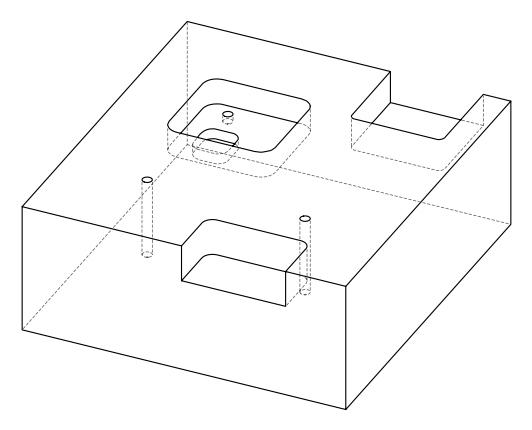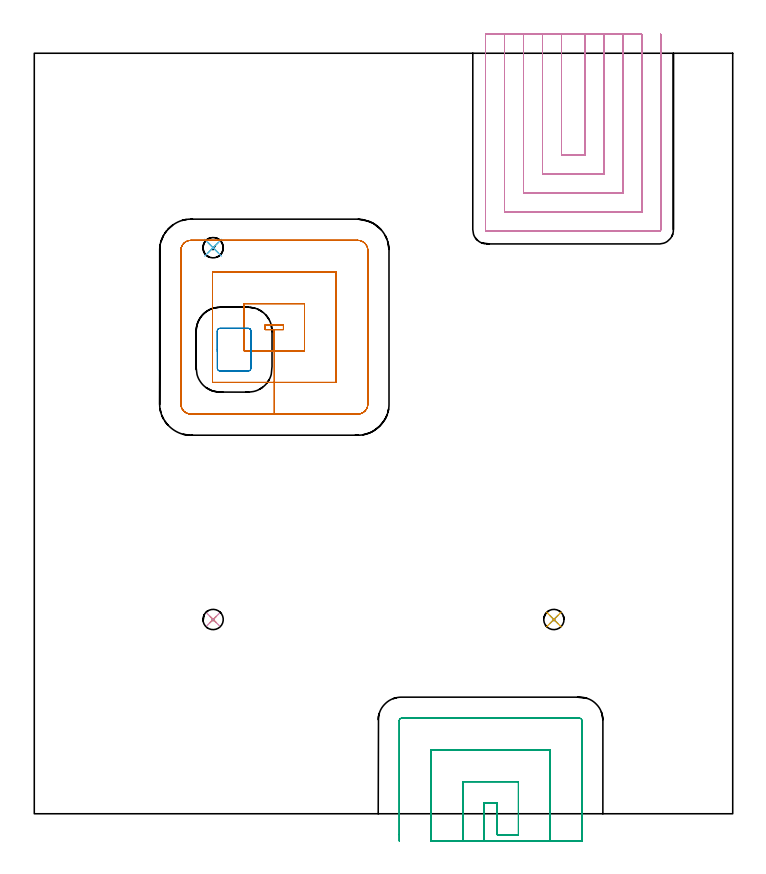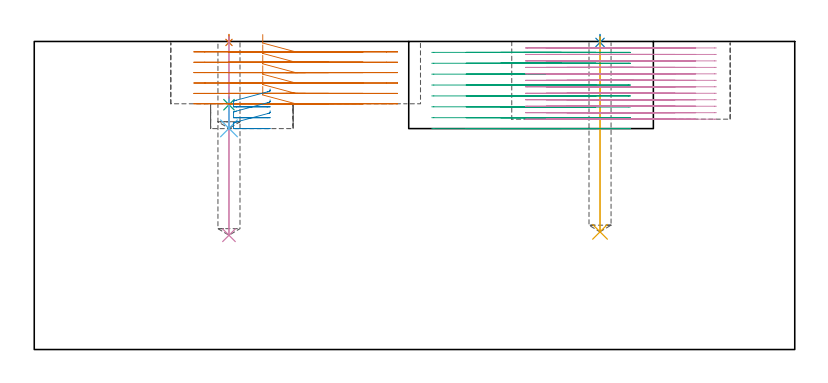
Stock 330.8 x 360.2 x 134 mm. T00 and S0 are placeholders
(PLAN: 10 operations, 3 tool changes, 56.3 min)
(1 SPOT_DRILL | STEP1POCKET | NXT0321_9005460120000 | 0.03 min | 1 mm3)
(2 SPOT_DRILL_1 | STEP1POCKET_1 | NXT0321_9005460120000 | 0.03 min | 1 mm3)
(3 SPOT_DRILL_2 | STEP1POCKET_2 | NXT0321_9005460120000 | 0.03 min | 2947 mm3)
(4 DRILL_BLIND_HOLE_INTO_CENTER | STEP1POCKET | UGT0301_491 | 0.35 min | 5937 mm3)
(5 DRILL_BLIND_HOLE_INTO_CENTER_1 | STEP1POCKET_1 | UGT0301_491 | 0.34 min | 5829 mm3)
(6 DRILL_BLIND_HOLE_INTO_CENTER_2 | STEP1POCKET_2 | UGT0301_491 | 0.06 min | 684 mm3)
(7 MILL_RECTANGULAR_POCKET | POCKET_RECTANGULAR_STRAIGHT | UGT0201_094 | Follow Part, ap 5, ae 75% | 9.6 min | 293021 mm3)
(8 MILL_RECTANGULAR_POCKET_1 | POCKET_RECTANGULAR_STRAIGHT_1 | UGT0201_094 | Follow Part, ap 5, ae 75% | 0.8 min | 14397 mm3)
(9 MILL_SLOT | SLOT_PARTIAL_RECTANGULAR | UGT0201_094 | Follow Part, ap 5, ae 75% | 11.52 min | 220702 mm3)
(10 MILL_SLOT_1 | SLOT_PARTIAL_RECTANGULAR_1 | NXT0201_011 | Follow Part, ap 3, ae 75% | 33.5 min | 289370 mm3)
(TOOL NXT0321_9005460120000 | NC Spot Drill, 142deg, 12mm, Carbide, Uncoated | D12 PA142 FL30 Z2)
(TOOL UGT0301_491 | Carbide Drill 9.6 mm | D9.6 PA118 FL87 Z2)
(TOOL UGT0201_094 | End mill 20 mm | D20 FL38 Z4)
(TOOL NXT0201_011 | ENDMILL 12mm [2P460-1200-NA 1630] | D12 FL38 Z6)
(OP 1 SPOT_DRILL)
G17 G21 G94 G90
T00 M6
G54
G17 G0 G90 X84.7 Y92. S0 M3
G43 Z144. H0
G94 G81 G98 Z133.587 F250. R137.
G80
M5
M2
(OP 2 SPOT_DRILL_1)
G17 G21 G94 G90
T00 M6
G54
G17 G0 G90 X246.1 Y92. S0 M3
G43 Z144. H0
G94 G81 G98 Z133.587 F250. R137.
G80
M5
M2
(OP 3 SPOT_DRILL_2)
G17 G21 G94 G90
T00 M6
G54
G17 G0 G90 X84.7 Y268.1 S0 M3
G43 Z144. H0
G94 G81 G98 Z106.487 F250. R109.9
G80
M5
M2
(OP 4 DRILL_BLIND_HOLE_INTO_CENTER)
G17 G21 G94 G90
T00 M6
G54
G17 G0 G90 X84.7 Y92. S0 M3
G43 Z144. H0
G94 G81 G98 Z49.7 F250. R136.
G80
M5
M2
(OP 5 DRILL_BLIND_HOLE_INTO_CENTER_1)
G17 G21 G94 G90
T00 M6
G54
G17 G0 G90 X246.1 Y92. S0 M3
G43 Z144. H0
G94 G81 G98 Z51.2 F250. R136.
G80
M5
M2
(OP 6 DRILL_BLIND_HOLE_INTO_CENTER_2)
G17 G21 G94 G90
T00 M6
G54
G17 G0 G90 X84.7 Y268.1 S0 M3
G43 Z144. H0
G94 G81 G98 Z96.2 F250. R108.9
G80
M5
M2
(OP 7 MILL_RECTANGULAR_POCKET)
G17 G21 G94 G90
T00 M6
G54
G17 G0 G90 X99.4 Y233.053 S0 M3
G43 Z144. H0
Z137.
G94 G1 Y219.3 Z133.315 F250.
X113.7 Z129.483
Y229.3
X118. F500.
Y231.6
X109.4
Y229.3
X113.7
Y219.3
X128.
Y241.6
X99.4
Y219.3
X113.7
Y204.3
X143.
Y256.6
X84.4
Y204.3
X113.7
Y189.3
X153.2
G3 X158. Y194.1 R4.8
G1 Y266.8
G3 X153.2 Y271.6 R4.8
G1 X74.2
G3 X69.4 Y266.8 R4.8
G1 Y194.1
G3 X74.2 Y189.3 R4.8
G1 X113.7
X114.7
G0 X99.4 Y233.053 Z132.483
G1 Y219.3 Z128.798 F250.
X113.7 Z124.967
Y229.3
X118. F500.
Y231.6
X109.4
Y229.3
X113.7
Y219.3
X128.
Y241.6
X99.4
Y219.3
X113.7
Y204.3
X143.
Y256.6
X84.4
Y204.3
X113.7
Y189.3
X153.2
G3 X158. Y194.1 R4.8
G1 Y266.8
G3 X153.2 Y271.6 R4.8
G1 X74.2
G3 X69.4 Y266.8 R4.8
G1 Y194.1
G3 X74.2 Y189.3 R4.8
G1 X113.7
X114.7
G0 X99.4 Y233.053 Z127.967
G1 Y219.3 Z124.282 F250.
X113.7 Z120.45
Y229.3
X118. F500.
Y231.6
X109.4
Y229.3
X113.7
Y219.3
X128.
Y241.6
X99.4
Y219.3
X113.7
Y204.3
X143.
Y256.6
X84.4
Y204.3
X113.7
Y189.3
X153.2
G3 X158. Y194.1 R4.8
G1 Y266.8
G3 X153.2 Y271.6 R4.8
G1 X74.2
G3 X69.4 Y266.8 R4.8
G1 Y194.1
G3 X74.2 Y189.3 R4.8
G1 X113.7
X114.7
G0 X99.4 Y233.053 Z123.45
G1 Y219.3 Z119.765 F250.
X113.7 Z115.933
Y229.3
X118. F500.
Y231.6
X109.4
Y229.3
X113.7
Y219.3
X128.
Y241.6
X99.4
Y219.3
X113.7
Y204.3
X143.
Y256.6
X84.4
Y204.3
X113.7
Y189.3
X153.2
G3 X158. Y194.1 R4.8
G1 Y266.8
G3 X153.2 Y271.6 R4.8
G1 X74.2
G3 X69.4 Y266.8 R4.8
G1 Y194.1
G3 X74.2 Y189.3 R4.8
G1 X113.7
X114.7
G0 X99.4 Y233.053 Z118.933
G1 Y219.3 Z115.248 F250.
X113.7 Z111.417
Y229.3
X118. F500.
Y231.6
X109.4
Y229.3
X113.7
Y219.3
X128.
Y241.6
X99.4
Y219.3
X113.7
Y204.3
X143.
Y256.6
X84.4
Y204.3
X113.7
Y189.3
X153.2
G3 X158. Y194.1 R4.8
G1 Y266.8
G3 X153.2 Y271.6 R4.8
G1 X74.2
G3 X69.4 Y266.8 R4.8
G1 Y194.1
G3 X74.2 Y189.3 R4.8
G1 X113.7
X114.7
G0 X99.4 Y233.053 Z114.417
G1 Y219.3 Z110.732 F250.
X113.7 Z106.9
Y229.3
X118. F500.
Y231.6
X109.4
Y229.3
X113.7
Y219.3
X128.
Y241.6
X99.4
Y219.3
X113.7
Y204.3
X143.
Y256.6
X84.4
Y204.3
X113.7
Y189.3
X153.2
G3 X158. Y194.1 R4.8
G1 Y266.8
G3 X153.2 Y271.6 R4.8
G1 X74.2
G3 X69.4 Y266.8 R4.8
G1 Y194.1
G3 X74.2 Y189.3 R4.8
G1 X113.7
X114.7
G0 Z144.
M5
M2
(OP 8 MILL_RECTANGULAR_POCKET_1)
G17 G21 G94 G90
T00 M6
G54
G17 G0 G90 X102.6 Y225.914 S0 M3
G43 Z144. H0
Z113.312
G94 G1 Y228.6 Z112.593 F250.
Y228.714 Z112.562
X102.539 Y229.011 Z112.481
X102.411 Y229.285 Z112.4
X102.223 Y229.523 Z112.319
X101.985 Y229.711 Z112.238
X101.711 Y229.839 Z112.156
X101.414 Y229.9 Z112.075
X87.886 Z108.45
X87.589 Y229.839 Z108.369
X87.315 Y229.711 Z108.288
X87.077 Y229.523 Z108.207
X86.889 Y229.285 Z108.126
X86.761 Y229.011 Z108.045
X86.7 Y228.714 Z107.964
Y228.6 Z107.933
Y219.8 Z105.575
Y211. F500.
G3 X88. Y209.7 R1.3
G1 X101.3
G3 X102.6 Y211. R1.3
G1 Y228.6
G3 X101.3 Y229.9 R1.3
G1 X88.
G3 X86.7 Y228.6 R1.3
G1 Y219.8
Y218.8
G0 X102.6 Y225.914 Z108.575
G1 Y228.6 Z107.855 F250.
Y228.714 Z107.825
X102.539 Y229.011 Z107.744
X102.411 Y229.285 Z107.662
X102.223 Y229.523 Z107.581
X101.985 Y229.711 Z107.5
X101.711 Y229.839 Z107.419
X101.414 Y229.9 Z107.338
X87.886 Z103.713
X87.589 Y229.839 Z103.632
X87.315 Y229.711 Z103.551
X87.077 Y229.523 Z103.469
X86.889 Y229.285 Z103.388
X86.761 Y229.011 Z103.307
X86.7 Y228.714 Z103.226
Y228.6 Z103.195
Y219.8 Z100.837
Y211. F500.
G3 X88. Y209.7 R1.3
G1 X101.3
G3 X102.6 Y211. R1.3
G1 Y228.6
G3 X101.3 Y229.9 R1.3
G1 X88.
G3 X86.7 Y228.6 R1.3
G1 Y219.8
Y218.8
G0 X102.6 Y225.914 Z103.837
G1 Y228.6 Z103.118 F250.
Y228.714 Z103.087
X102.539 Y229.011 Z103.006
X102.411 Y229.285 Z102.925
X102.223 Y229.523 Z102.844
X101.985 Y229.711 Z102.763
X101.711 Y229.839 Z102.682
X101.414 Y229.9 Z102.6
X87.886 Z98.975
X87.589 Y229.839 Z98.894
X87.315 Y229.711 Z98.813
X87.077 Y229.523 Z98.732
X86.889 Y229.285 Z98.651
X86.761 Y229.011 Z98.57
X86.7 Y228.714 Z98.489
Y228.6 Z98.458
Y219.8 Z96.1
Y211. F500.
G3 X88. Y209.7 R1.3
G1 X101.3
G3 X102.6 Y211. R1.3
G1 Y228.6
G3 X101.3 Y229.9 R1.3
G1 X88.
G3 X86.7 Y228.6 R1.3
G1 Y219.8
Y218.8
G0 Z144.
M5
M2
(OP 9 MILL_SLOT)
G17 G21 G94 G90
T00 M6
G54
G17 G0 G90 X212.9 Y-13. S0 M3
G43 Z144. H0
Z129.262
G94 G1 Y-10. F250.
Y5.2 F500.
X219.3
Y-10.
X229.3
Y15.2
X202.9
Y-10.
Y-13. F250.
X244.3
Y-10.
Y30.2 F500.
X187.9
Y-10.
Y-13. F250.
X259.3
Y-10.
Y44.3 F500.
G3 X258.4 Y45.2 R0.9
G1 X173.8
G3 X172.9 Y44.3 R0.9
G1 Y-10.
Y-13. F250.
G0 X212.9 Z124.525
G1 Y-10.
Y5.2 F500.
X219.3
Y-10.
X229.3
Y15.2
X202.9
Y-10.
Y-13. F250.
X244.3
Y-10.
Y30.2 F500.
X187.9
Y-10.
Y-13. F250.
X259.3
Y-10.
Y44.3 F500.
G3 X258.4 Y45.2 R0.9
G1 X173.8
G3 X172.9 Y44.3 R0.9
G1 Y-10.
Y-13. F250.
G0 X212.9 Z119.787
G1 Y-10.
Y5.2 F500.
X219.3
Y-10.
X229.3
Y15.2
X202.9
Y-10.
Y-13. F250.
X244.3
Y-10.
Y30.2 F500.
X187.9
Y-10.
Y-13. F250.
X259.3
Y-10.
Y44.3 F500.
G3 X258.4 Y45.2 R0.9
G1 X173.8
G3 X172.9 Y44.3 R0.9
G1 Y-10.
Y-13. F250.
G0 X212.9 Z115.05
G1 Y-10.
Y5.2 F500.
X219.3
Y-10.
X229.3
Y15.2
X202.9
Y-10.
Y-13. F250.
X244.3
Y-10.
Y30.2 F500.
X187.9
Y-10.
Y-13. F250.
X259.3
Y-10.
Y44.3 F500.
G3 X258.4 Y45.2 R0.9
G1 X173.8
G3 X172.9 Y44.3 R0.9
G1 Y-10.
Y-13. F250.
G0 X212.9 Z110.312
G1 Y-10.
Y5.2 F500.
X219.3
Y-10.
X229.3
Y15.2
X202.9
Y-10.
Y-13. F250.
X244.3
Y-10.
Y30.2 F500.
X187.9
Y-10.
Y-13. F250.
X259.3
Y-10.
Y44.3 F500.
G3 X258.4 Y45.2 R0.9
G1 X173.8
G3 X172.9 Y44.3 R0.9
G1 Y-10.
Y-13. F250.
G0 X212.9 Z105.575
G1 Y-10.
Y5.2 F500.
X219.3
Y-10.
X229.3
Y15.2
X202.9
Y-10.
Y-13. F250.
X244.3
Y-10.
Y30.2 F500.
X187.9
Y-10.
Y-13. F250.
X259.3
Y-10.
Y44.3 F500.
G3 X258.4 Y45.2 R0.9
G1 X173.8
G3 X172.9 Y44.3 R0.9
G1 Y-10.
Y-13. F250.
G0 X212.9 Z100.837
G1 Y-10.
Y5.2 F500.
X219.3
Y-10.
X229.3
Y15.2
X202.9
Y-10.
Y-13. F250.
X244.3
Y-10.
Y30.2 F500.
X187.9
Y-10.
Y-13. F250.
X259.3
Y-10.
Y44.3 F500.
G3 X258.4 Y45.2 R0.9
G1 X173.8
G3 X172.9 Y44.3 R0.9
G1 Y-10.
Y-13. F250.
G0 X212.9 Z96.1
G1 Y-10.
Y5.2 F500.
X219.3
Y-10.
X229.3
Y15.2
X202.9
Y-10.
Y-13. F250.
X244.3
Y-10.
Y30.2 F500.
X187.9
Y-10.
Y-13. F250.
X259.3
Y-10.
Y44.3 F500.
G3 X258.4 Y45.2 R0.9
G1 X173.8
G3 X172.9 Y44.3 R0.9
G1 Y-10.
Y-13. F250.
G0 Z144.
M5
M2
(OP 10 MILL_SLOT_1)
G17 G21 G94 G90
T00 M6
G54
G17 G0 G90 X249.7 Y369.2 S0 M3
G43 Z144. H1
Z131.183
G94 G1 Y366.2 F250.
Y311.9 F500.
X260.7
Y366.2
Y369.2 F250.
X240.7
Y366.2
Y302.9 F500.
X269.7
Y366.2
Y369.2 F250.
X231.7
Y366.2
Y293.9 F500.
X278.7
Y366.2
Y369.2 F250.
X222.7
Y366.2
Y284.9 F500.
X287.7
Y366.2
Y369.2 F250.
X213.7
Y366.2
Y276.6 F500.
G3 X214.4 Y275.9 R0.7
G1 X296.
G3 X296.7 Y276.6 R0.7
G1 Y366.2
Y369.2 F250.
G0 X249.7 Z128.367
G1 Y366.2
Y311.9 F500.
X260.7
Y366.2
Y369.2 F250.
X240.7
Y366.2
Y302.9 F500.
X269.7
Y366.2
Y369.2 F250.
X231.7
Y366.2
Y293.9 F500.
X278.7
Y366.2
Y369.2 F250.
X222.7
Y366.2
Y284.9 F500.
X287.7
Y366.2
Y369.2 F250.
X213.7
Y366.2
Y276.6 F500.
G3 X214.4 Y275.9 R0.7
G1 X296.
G3 X296.7 Y276.6 R0.7
G1 Y366.2
Y369.2 F250.
G0 X249.7 Z125.55
G1 Y366.2
Y311.9 F500.
X260.7
Y366.2
Y369.2 F250.
X240.7
Y366.2
Y302.9 F500.
X269.7
Y366.2
Y369.2 F250.
X231.7
Y366.2
Y293.9 F500.
X278.7
Y366.2
Y369.2 F250.
X222.7
Y366.2
Y284.9 F500.
X287.7
Y366.2
Y369.2 F250.
X213.7
Y366.2
Y276.6 F500.
G3 X214.4 Y275.9 R0.7
G1 X296.
G3 X296.7 Y276.6 R0.7
G1 Y366.2
Y369.2 F250.
G0 X249.7 Z122.733
G1 Y366.2
Y311.9 F500.
X260.7
Y366.2
Y369.2 F250.
X240.7
Y366.2
Y302.9 F500.
X269.7
Y366.2
Y369.2 F250.
X231.7
Y366.2
Y293.9 F500.
X278.7
Y366.2
Y369.2 F250.
X222.7
Y366.2
Y284.9 F500.
X287.7
Y366.2
Y369.2 F250.
X213.7
Y366.2
Y276.6 F500.
G3 X214.4 Y275.9 R0.7
G1 X296.
G3 X296.7 Y276.6 R0.7
G1 Y366.2
Y369.2 F250.
G0 X249.7 Z119.917
G1 Y366.2
Y311.9 F500.
X260.7
Y366.2
Y369.2 F250.
X240.7
Y366.2
Y302.9 F500.
X269.7
Y366.2
Y369.2 F250.
X231.7
Y366.2
Y293.9 F500.
X278.7
Y366.2
Y369.2 F250.
X222.7
Y366.2
Y284.9 F500.
X287.7
Y366.2
Y369.2 F250.
X213.7
Y366.2
Y276.6 F500.
G3 X214.4 Y275.9 R0.7
G1 X296.
G3 X296.7 Y276.6 R0.7
G1 Y366.2
Y369.2 F250.
G0 X249.7 Z117.1
G1 Y366.2
Y311.9 F500.
X260.7
Y366.2
Y369.2 F250.
X240.7
Y366.2
Y302.9 F500.
X269.7
Y366.2
Y369.2 F250.
X231.7
Y366.2
Y293.9 F500.
X278.7
Y366.2
Y369.2 F250.
X222.7
Y366.2
Y284.9 F500.
X287.7
Y366.2
Y369.2 F250.
X213.7
Y366.2
Y276.6 F500.
G3 X214.4 Y275.9 R0.7
G1 X296.
G3 X296.7 Y276.6 R0.7
G1 Y366.2
Y369.2 F250.
G0 X249.7 Z114.283
G1 Y366.2
Y311.9 F500.
X260.7
Y366.2
Y369.2 F250.
X240.7
Y366.2
Y302.9 F500.
X269.7
Y366.2
Y369.2 F250.
X231.7
Y366.2
Y293.9 F500.
X278.7
Y366.2
Y369.2 F250.
X222.7
Y366.2
Y284.9 F500.
X287.7
Y366.2
Y369.2 F250.
X213.7
Y366.2
Y276.6 F500.
G3 X214.4 Y275.9 R0.7
G1 X296.
G3 X296.7 Y276.6 R0.7
G1 Y366.2
Y369.2 F250.
G0 X249.7 Z111.467
G1 Y366.2
Y311.9 F500.
X260.7
Y366.2
Y369.2 F250.
X240.7
Y366.2
Y302.9 F500.
X269.7
Y366.2
Y369.2 F250.
X231.7
Y366.2
Y293.9 F500.
X278.7
Y366.2
Y369.2 F250.
X222.7
Y366.2
Y284.9 F500.
X287.7
Y366.2
Y369.2 F250.
X213.7
Y366.2
Y276.6 F500.
G3 X214.4 Y275.9 R0.7
G1 X296.
G3 X296.7 Y276.6 R0.7
G1 Y366.2
Y369.2 F250.
G0 X249.7 Z108.65
G1 Y366.2
Y311.9 F500.
X260.7
Y366.2
Y369.2 F250.
X240.7
Y366.2
Y302.9 F500.
X269.7
Y366.2
Y369.2 F250.
X231.7
Y366.2
Y293.9 F500.
X278.7
Y366.2
Y369.2 F250.
X222.7
Y366.2
Y284.9 F500.
X287.7
Y366.2
Y369.2 F250.
X213.7
Y366.2
Y276.6 F500.
G3 X214.4 Y275.9 R0.7
G1 X296.
G3 X296.7 Y276.6 R0.7
G1 Y366.2
Y369.2 F250.
G0 X249.7 Z105.833
G1 Y366.2
Y311.9 F500.
X260.7
Y366.2
Y369.2 F250.
X240.7
Y366.2
Y302.9 F500.
X269.7
Y366.2
Y369.2 F250.
X231.7
Y366.2
Y293.9 F500.
X278.7
Y366.2
Y369.2 F250.
X222.7
Y366.2
Y284.9 F500.
X287.7
Y366.2
Y369.2 F250.
X213.7
Y366.2
Y276.6 F500.
G3 X214.4 Y275.9 R0.7
G1 X296.
G3 X296.7 Y276.6 R0.7
G1 Y366.2
Y369.2 F250.
G0 X249.7 Z103.017
G1 Y366.2
Y311.9 F500.
X260.7
Y366.2
Y369.2 F250.
X240.7
Y366.2
Y302.9 F500.
X269.7
Y366.2
Y369.2 F250.
X231.7
Y366.2
Y293.9 F500.
X278.7
Y366.2
Y369.2 F250.
X222.7
Y366.2
Y284.9 F500.
X287.7
Y366.2
Y369.2 F250.
X213.7
Y366.2
Y276.6 F500.
G3 X214.4 Y275.9 R0.7
G1 X296.
G3 X296.7 Y276.6 R0.7
G1 Y366.2
Y369.2 F250.
G0 X249.7 Z100.2
G1 Y366.2
Y311.9 F500.
X260.7
Y366.2
Y369.2 F250.
X240.7
Y366.2
Y302.9 F500.
X269.7
Y366.2
Y369.2 F250.
X231.7
Y366.2
Y293.9 F500.
X278.7
Y366.2
Y369.2 F250.
X222.7
Y366.2
Y284.9 F500.
X287.7
Y366.2
Y369.2 F250.
X213.7
Y366.2
Y276.6 F500.
G3 X214.4 Y275.9 R0.7
G1 X296.
G3 X296.7 Y276.6 R0.7
G1 Y366.2
Y369.2 F250.
G0 Z144.
M5
M2
